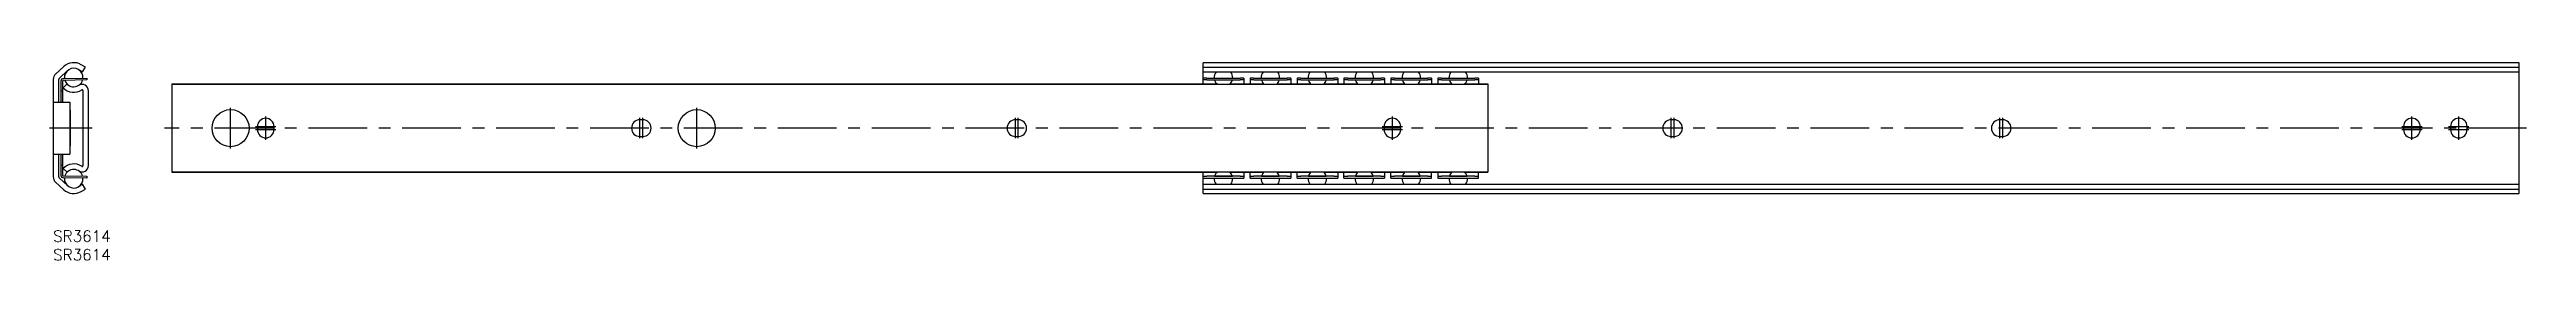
# Model space of a CAD drawing. Extents: x -1 to 669, y -8 to 45.
import ezdxf

# ---------------------------------------------------------------- set-up
doc = ezdxf.new("R2010")
doc.units = 0
doc.header["$LTSCALE"] = 0.5
doc.linetypes.add('CENTER', pattern=[50.8, 31.75, -6.35, 6.35, -6.35])
for name, color, linetype in [('MSM_CENTER', 1, 'CENTER'), ('MSM_CONTINUOUS', 7, 'CONTINUOUS'), ('MSM_PART_NUMBER', 7, 'CONTINUOUS')]:
    doc.layers.add(name, color=color, linetype=linetype)
doc.styles.get("Standard").update_dxf_attribs({"font": 'txt.shx', "height": 3, "bigfont": 'bigfont.shx'})

# ---------------------------------------------------------------- blocks, each defined once
blk = doc.blocks.new('*U12')
at = {"layer": 'MSM_PART_NUMBER'}
blk.add_text('SR3614', height=3, dxfattribs=at).set_placement((0, -3))
blk = doc.blocks.new('*U13')
at = {"layer": 'MSM_PART_NUMBER'}
blk.add_text('SR3614', height=3, dxfattribs=at).set_placement((0, -8))

msp = doc.modelspace()

# ---------------------------------------------------------------- linework, layer by layer
at = {"layer": 'MSM_CENTER'}
for p, q in [((10.5, 27.65), (-1, 27.65)), ((669.09, 27.65), (30.09, 27.65)), ((47.99, 22.15), (47.99, 33.15)), ((54.74, 28.05), (60.24, 28.05)), ((54.74, 27.25), (60.24, 27.25)), ((57.49, 24.5), (57.49, 30.8)), ((158.69, 24.9), (158.69, 30.4)), ((159.49, 24.9), (159.49, 30.4)), ((174.09, 22.15), (174.09, 33.15)), ((260.29, 24.9), (260.29, 30.4)), ((261.09, 24.9), (261.09, 30.4)), ((359.54, 28.05), (365.04, 28.05)), ((359.54, 27.25), (365.04, 27.25)), ((362.29, 24.5), (362.29, 30.8)), ((437.69, 24.9), (437.69, 30.4)), ((438.49, 24.9), (438.49, 30.4)), ((526.59, 24.9), (526.59, 30.4)), ((527.39, 24.9), (527.39, 30.4)), ((635.34, 28.05), (640.84, 28.05)), ((635.34, 27.25), (640.84, 27.25)), ((638.09, 24.5), (638.09, 30.8)), ((648.04, 28.05), (653.54, 28.05)), ((648.04, 27.25), (653.54, 27.25)), ((650.79, 24.5), (650.79, 30.8))]:
    msp.add_line(p, q, dxfattribs=at)
at = {"layer": 'MSM_CONTINUOUS'}
for p, q in [((0, 40.77), (0, 14.53)), ((2.85, 44.25), (0.65, 42.24)), ((1.5, 34.65), (1.5, 40.77)), ((1.66, 41.14), (3.86, 43.15)), ((2.05, 40.34), (2.05, 34.65)), ((2.55, 40.34), (2.55, 34.65)), ((2.74, 41.04), (9.05, 41.15)), ((9.05, 40.65), (2.75, 40.54)), ((6.8, 43.46), (7.95, 42.8)), ((8.7, 44.1), (7.55, 44.76)), ((7.95, 42.8), (8.7, 44.1)), ((9.05, 41.15), (9.05, 40.65)), ((667.09, 45.3), (311.09, 45.3)), ((311.09, 39.56), (311.09, 45.3)), ((311.09, 44.1), (667.09, 44.1)), ((311.09, 42.8), (667.09, 42.8)), ((312.09, 41.15), (321.09, 41.15)), ((312.09, 40.65), (321.09, 40.65)), ((322.09, 41.13), (322.09, 39.56)), ((323.79, 41.13), (323.79, 39.56)), ((324.79, 41.15), (333.79, 41.15)), ((324.79, 40.65), (333.79, 40.65)), ((334.79, 41.13), (334.79, 39.56)), ((336.49, 41.13), (336.49, 39.56)), ((337.49, 41.15), (346.49, 41.15)), ((337.49, 40.65), (346.49, 40.65)), ((347.49, 41.13), (347.49, 39.56)), ((349.19, 41.13), (349.19, 39.56)), ((350.19, 41.15), (359.19, 41.15)), ((350.19, 40.65), (359.19, 40.65)), ((360.19, 41.13), (360.19, 39.56)), ((361.89, 41.13), (361.89, 39.56)), ((362.89, 41.15), (371.89, 41.15)), ((362.89, 40.65), (371.89, 40.65)), ((372.89, 41.13), (372.89, 39.56)), ((374.59, 41.13), (374.59, 39.56)), ((375.59, 41.15), (384.59, 41.15)), ((375.59, 40.65), (384.59, 40.65)), ((385.59, 41.13), (385.59, 39.56)), ((667.09, 10), (667.09, 45.3)), ((0, 34.65), (4.5, 34.65)), ((2.55, 37.65), (2.05, 37.65)), ((3.75, 39.56), (2.67, 38.52)), ((4.5, 34.65), (4.5, 20.65)), ((8.05, 37.79), (8.05, 17.51)), ((9.5, 17.55), (9.5, 37.75)), ((32.09, 39.56), (314.79, 39.56)), ((32.09, 39.56), (32.09, 15.74)), ((388.09, 39.45), (32.09, 39.45)), ((318.39, 39.56), (327.49, 39.56)), ((331.09, 39.56), (340.19, 39.56)), ((343.79, 39.56), (352.89, 39.56)), ((356.49, 39.56), (365.59, 39.56)), ((369.19, 39.56), (378.29, 39.56)), ((381.89, 39.56), (388.09, 39.56)), ((388.09, 39.56), (388.09, 15.74)), ((4.55, 32.45), (4.55, 22.85)), ((55.24, 28.05), (55.24, 27.25)), ((59.74, 27.25), (59.74, 28.05)), ((159.49, 29.9), (158.69, 29.9)), ((261.09, 29.9), (260.29, 29.9)), ((360.04, 28.05), (360.04, 27.25)), ((364.54, 27.25), (364.54, 28.05)), ((438.49, 29.9), (437.69, 29.9)), ((527.39, 29.9), (526.59, 29.9)), ((635.84, 28.05), (635.84, 27.25)), ((640.34, 27.25), (640.34, 28.05)), ((648.54, 28.05), (648.54, 27.25)), ((653.04, 27.25), (653.04, 28.05)), ((0, 20.65), (4.5, 20.65)), ((1.5, 14.53), (1.5, 20.65)), ((2.05, 20.65), (2.05, 14.96)), ((2.55, 20.65), (2.55, 14.96)), ((158.69, 25.4), (159.49, 25.4)), ((260.29, 25.4), (261.09, 25.4)), ((437.69, 25.4), (438.49, 25.4)), ((526.59, 25.4), (527.39, 25.4)), ((3.86, 12.15), (1.66, 14.16)), ((2.55, 17.65), (2.05, 17.65)), ((2.67, 16.78), (3.75, 15.74)), ((9.05, 14.15), (2.74, 14.26)), ((2.75, 14.76), (9.05, 14.65)), ((9.05, 14.65), (9.05, 14.15)), ((32.09, 15.85), (388.09, 15.85)), ((32.09, 15.74), (314.79, 15.74)), ((311.09, 10), (311.09, 15.74)), ((321.09, 14.65), (312.09, 14.65)), ((312.09, 14.15), (321.09, 14.15)), ((318.39, 15.74), (327.49, 15.74)), ((322.09, 15.74), (322.09, 14.17)), ((323.79, 14.17), (323.79, 15.74)), ((333.79, 14.65), (324.79, 14.65)), ((324.79, 14.15), (333.79, 14.15)), ((331.09, 15.74), (340.19, 15.74)), ((334.79, 15.74), (334.79, 14.17)), ((336.49, 14.17), (336.49, 15.74)), ((346.49, 14.65), (337.49, 14.65)), ((337.49, 14.15), (346.49, 14.15)), ((343.79, 15.74), (352.89, 15.74)), ((347.49, 15.74), (347.49, 14.17)), ((349.19, 14.17), (349.19, 15.74)), ((359.19, 14.65), (350.19, 14.65)), ((350.19, 14.15), (359.19, 14.15)), ((356.49, 15.74), (365.59, 15.74)), ((360.19, 15.74), (360.19, 14.17)), ((361.89, 14.17), (361.89, 15.74)), ((371.89, 14.65), (362.89, 14.65)), ((362.89, 14.15), (371.89, 14.15)), ((369.19, 15.74), (378.29, 15.74)), ((372.89, 14.17), (372.89, 15.74)), ((374.59, 15.74), (374.59, 14.17)), ((384.59, 14.65), (375.59, 14.65)), ((375.59, 14.15), (384.59, 14.15)), ((381.89, 15.74), (388.09, 15.74)), ((385.59, 14.17), (385.59, 15.74)), ((0.65, 13.06), (2.85, 11.05)), ((7.95, 12.5), (6.8, 11.84)), ((7.55, 10.54), (8.7, 11.2)), ((8.7, 11.2), (7.95, 12.5)), ((311.09, 12.5), (667.09, 12.5)), ((311.09, 11.2), (667.09, 11.2)), ((311.09, 10), (667.09, 10))]:
    msp.add_line(p, q, dxfattribs=at)
for centre in [(47.99, 27.65), (174.09, 27.65)]:
    msp.add_circle(centre, 5, dxfattribs=at)
for centre, radius, start, end in [((2, 40.77), 2, 132.38758, 180), ((2, 40.77), 0.5, 132.38758, 180), ((2.75, 40.34), 0.7, 91, 180), ((2.75, 40.34), 0.2, 91, 180), ((5.55, 41.3), 4, 59.99444, 132.38758), ((5.55, 41.3), 2.5, 356.15708, 185.84291), ((5.55, 41.3), 2.5, 197.52444, 344.47558), ((311.11, 41.09), 0.0475, 93.34532, 110.11099), ((311.11, 40.59), 0.0475, 93.34532, 110.11099), ((311.97, 16.22), 24.93, 89.71674, 91.98396), ((311.97, 15.72), 24.93, 89.71674, 91.98396), ((316.59, 41.3), 2.5, 143.10045, 183.43981), ((316.59, -27.7), 68.33, 87.98992, 92.01008), ((316.59, 41.3), 2.5, 196.52702, 227.61152), ((316.59, 41.3), 2.5, 312.38848, 343.47298), ((316.59, 41.3), 2.5, 356.56019, 36.89955), ((321.21, 16.22), 24.93, 88.01604, 90.28326), ((321.21, 15.72), 24.93, 88.01604, 90.28326), ((322.07, 41.09), 0.0475, 69.88901, 86.65468), ((322.07, 40.59), 0.0475, 69.88901, 86.65468), ((323.81, 41.09), 0.0475, 93.34532, 110.11099), ((323.81, 40.59), 0.0475, 93.34532, 110.11099), ((324.67, 16.22), 24.93, 89.71674, 91.98396), ((324.67, 15.72), 24.93, 89.71674, 91.98396), ((329.29, 41.3), 2.5, 143.10045, 183.43981), ((329.29, -27.7), 68.33, 87.98992, 92.01008), ((329.29, 41.3), 2.5, 196.52702, 227.61152), ((329.29, 41.3), 2.5, 312.38848, 343.47298), ((329.29, 41.3), 2.5, 356.56019, 36.89955), ((333.91, 16.22), 24.93, 88.01604, 90.28326), ((333.91, 15.72), 24.93, 88.01604, 90.28326), ((334.77, 41.09), 0.0475, 69.88901, 86.65468), ((334.77, 40.59), 0.0475, 69.88901, 86.65468), ((336.51, 41.09), 0.0475, 93.34532, 110.11099), ((336.51, 40.59), 0.0475, 93.34532, 110.11099), ((337.37, 16.22), 24.93, 89.71674, 91.98396), ((337.37, 15.72), 24.93, 89.71674, 91.98396), ((341.99, 41.3), 2.5, 143.10045, 183.43981), ((341.99, -27.7), 68.33, 87.98992, 92.01008), ((341.99, 41.3), 2.5, 196.52702, 227.61152), ((341.99, 41.3), 2.5, 312.38848, 343.47298), ((341.99, 41.3), 2.5, 356.56019, 36.89955), ((346.61, 16.22), 24.93, 88.01604, 90.28326), ((346.61, 15.72), 24.93, 88.01604, 90.28326), ((347.47, 41.09), 0.0475, 69.88901, 86.65468), ((347.47, 40.59), 0.0475, 69.88901, 86.65468), ((349.21, 41.09), 0.0475, 93.34532, 110.11099), ((349.21, 40.59), 0.0475, 93.34532, 110.11099), ((350.07, 16.22), 24.93, 89.71674, 91.98396), ((350.07, 15.72), 24.93, 89.71674, 91.98396), ((354.69, 41.3), 2.5, 143.10045, 183.43981), ((354.69, -27.7), 68.33, 87.98992, 92.01008), ((354.69, 41.3), 2.5, 196.52702, 227.61152), ((354.69, 41.3), 2.5, 312.38848, 343.47298), ((354.69, 41.3), 2.5, 356.56019, 36.89955), ((359.31, 16.22), 24.93, 88.01604, 90.28326), ((359.31, 15.72), 24.93, 88.01604, 90.28326), ((360.17, 41.09), 0.0475, 69.88901, 86.65468), ((360.17, 40.59), 0.0475, 69.88901, 86.65468), ((361.91, 41.09), 0.0475, 93.34532, 110.11099), ((361.91, 40.59), 0.0475, 93.34532, 110.11099), ((362.77, 16.22), 24.93, 89.71674, 91.98396), ((362.77, 15.72), 24.93, 89.71674, 91.98396), ((367.39, 41.3), 2.5, 143.10045, 183.43981), ((367.39, -27.7), 68.33, 87.98992, 92.01008), ((367.39, 41.3), 2.5, 196.52702, 227.61152), ((367.39, 41.3), 2.5, 312.38848, 343.47298), ((367.39, 41.3), 2.5, 356.56019, 36.89955), ((372.01, 16.22), 24.93, 88.01604, 90.28326), ((372.01, 15.72), 24.93, 88.01604, 90.28326), ((372.87, 41.09), 0.0475, 69.88901, 86.65468), ((372.87, 40.59), 0.0475, 69.88901, 86.65468), ((374.61, 41.09), 0.0475, 93.34532, 110.11099), ((374.61, 40.59), 0.0475, 93.34532, 110.11099), ((375.47, 16.22), 24.93, 89.71674, 91.98396), ((375.47, 15.72), 24.93, 89.71674, 91.98396), ((380.09, 41.3), 2.5, 143.10045, 183.43981), ((380.09, -27.7), 68.33, 87.98992, 92.01008), ((380.09, 41.3), 2.5, 196.52702, 227.61152), ((380.09, 41.3), 2.5, 312.38848, 343.47298), ((380.09, 41.3), 2.5, 356.56019, 36.89955), ((384.71, 16.22), 24.93, 88.01604, 90.28326), ((384.71, 15.72), 24.93, 88.01604, 90.28326), ((385.57, 41.09), 0.0475, 69.88901, 86.65468), ((385.57, 40.59), 0.0475, 69.88901, 86.65468), ((5.55, 41.3), 4, 223.95, 303.20382), ((7.8, 37.75), 1.7, 0, 122.39237), ((7.85, 37.79), 0.2, 0, 123.20382), ((3.85, 32.45), 0.7, 360, 21.78679), ((57.49, 28.05), 2.25, 0, 180), ((57.49, 27.25), 2.25, 180, 0), ((158.69, 27.65), 2.25, 90, 270), ((159.49, 27.65), 2.25, 270, 90), ((260.29, 27.65), 2.25, 90, 270), ((261.09, 27.65), 2.25, 270, 90), ((362.29, 28.05), 2.25, 0, 180), ((362.29, 27.25), 2.25, 180, 0), ((437.69, 27.65), 2.25, 90, 270), ((438.49, 27.65), 2.25, 270, 90), ((526.59, 27.65), 2.25, 90, 270), ((527.39, 27.65), 2.25, 270, 90), ((638.09, 28.05), 2.25, 0, 180), ((638.09, 27.25), 2.25, 180, 0), ((650.79, 28.05), 2.25, 0, 180), ((650.79, 27.25), 2.25, 180, 0), ((3.85, 22.85), 0.7, 338.21321, 0), ((2, 14.53), 2, 180, 227.61242), ((2, 14.53), 0.5, 180, 227.61242), ((2.75, 14.96), 0.7, 180, 269), ((2.75, 14.96), 0.2, 180, 269), ((5.55, 14), 4, 56.79618, 136.05), ((5.55, 14), 2.5, 174.15708, 3.84292), ((5.55, 14), 2.5, 15.52444, 162.47559), ((7.8, 17.55), 1.7, 237.60763, 360), ((7.85, 17.51), 0.2, 236.79618, 360), ((311.11, 14.71), 0.0475, 249.88901, 266.65468), ((311.11, 14.21), 0.0475, 249.88901, 266.65468), ((311.97, 39.58), 24.93, 268.01604, 270.28326), ((311.97, 39.08), 24.93, 268.01604, 270.28326), ((316.59, 14), 2.5, 176.56019, 216.89955), ((316.59, 14), 2.5, 132.38848, 163.47298), ((316.59, 83.05), 68.38, 267.99131, 272.00869), ((316.59, 14), 2.5, 16.52702, 47.61152), ((316.59, 14), 2.5, 323.10045, 3.43981), ((321.21, 39.58), 24.93, 269.71674, 271.98396), ((321.21, 39.08), 24.93, 269.71674, 271.98396), ((322.07, 14.71), 0.0475, 273.34532, 290.11099), ((322.07, 14.21), 0.0475, 273.34532, 290.11099), ((323.81, 14.71), 0.0475, 249.88901, 266.65468), ((323.81, 14.21), 0.0475, 249.88901, 266.65468), ((324.67, 39.58), 24.93, 268.01604, 270.28326), ((324.67, 39.08), 24.93, 268.01604, 270.28326), ((329.29, 14), 2.5, 176.56019, 216.89955), ((329.29, 14), 2.5, 132.38848, 163.47298), ((329.29, 83.05), 68.38, 267.99131, 272.00869), ((329.29, 14), 2.5, 16.52702, 47.61152), ((329.29, 14), 2.5, 323.10045, 3.43981), ((333.91, 39.58), 24.93, 269.71674, 271.98396), ((333.91, 39.08), 24.93, 269.71674, 271.98396), ((334.77, 14.71), 0.0475, 273.34532, 290.11099), ((334.77, 14.21), 0.0475, 273.34532, 290.11099), ((336.51, 14.71), 0.0475, 249.88901, 266.65468), ((336.51, 14.21), 0.0475, 249.88901, 266.65468), ((337.37, 39.58), 24.93, 268.01604, 270.28326), ((337.37, 39.08), 24.93, 268.01604, 270.28326), ((341.99, 14), 2.5, 176.56019, 216.89955), ((341.99, 14), 2.5, 132.38848, 163.47298), ((341.99, 83.05), 68.38, 267.99131, 272.00869), ((341.99, 14), 2.5, 16.52702, 47.61152), ((341.99, 14), 2.5, 323.10045, 3.43981), ((346.61, 39.58), 24.93, 269.71674, 271.98396), ((346.61, 39.08), 24.93, 269.71674, 271.98396), ((347.47, 14.71), 0.0475, 273.34532, 290.11099), ((347.47, 14.21), 0.0475, 273.34532, 290.11099), ((349.21, 14.71), 0.0475, 249.88901, 266.65468), ((349.21, 14.21), 0.0475, 249.88901, 266.65468), ((350.07, 39.58), 24.93, 268.01604, 270.28326), ((350.07, 39.08), 24.93, 268.01604, 270.28326), ((354.69, 14), 2.5, 176.56019, 216.89955), ((354.69, 14), 2.5, 132.38848, 163.47298), ((354.69, 83.05), 68.38, 267.99131, 272.00869), ((354.69, 14), 2.5, 16.52702, 47.61152), ((354.69, 14), 2.5, 323.10045, 3.43981), ((359.31, 39.58), 24.93, 269.71674, 271.98396), ((359.31, 39.08), 24.93, 269.71674, 271.98396), ((360.17, 14.71), 0.0475, 273.34532, 290.11099), ((360.17, 14.21), 0.0475, 273.34532, 290.11099), ((361.91, 14.71), 0.0475, 249.88901, 266.65468), ((361.91, 14.21), 0.0475, 249.88901, 266.65468), ((362.77, 39.58), 24.93, 268.01604, 270.28326), ((362.77, 39.08), 24.93, 268.01604, 270.28326), ((367.39, 14), 2.5, 176.56019, 216.89955), ((367.39, 14), 2.5, 132.38848, 163.47298), ((367.39, 83.05), 68.38, 267.99131, 272.00869), ((367.39, 14), 2.5, 16.52702, 47.61152), ((367.39, 14), 2.5, 323.10045, 3.43981), ((372.01, 39.58), 24.93, 269.71674, 271.98396), ((372.01, 39.08), 24.93, 269.71674, 271.98396), ((372.87, 14.71), 0.0475, 273.34532, 290.11099), ((372.87, 14.21), 0.0475, 273.34532, 290.11099), ((374.61, 14.71), 0.0475, 249.88901, 266.65468), ((374.61, 14.21), 0.0475, 249.88901, 266.65468), ((375.47, 39.58), 24.93, 268.01604, 270.28326), ((375.47, 39.08), 24.93, 268.01604, 270.28326), ((380.09, 14), 2.5, 176.56019, 216.89955), ((380.09, 14), 2.5, 132.38848, 163.47298), ((380.09, 83.05), 68.38, 267.99131, 272.00869), ((380.09, 14), 2.5, 16.52702, 47.61152), ((380.09, 14), 2.5, 323.10045, 3.43981), ((384.71, 39.58), 24.93, 269.71674, 271.98396), ((384.71, 39.08), 24.93, 269.71674, 271.98396), ((385.57, 14.71), 0.0475, 273.34532, 290.11099), ((385.57, 14.21), 0.0475, 273.34532, 290.11099), ((5.55, 14), 4, 227.61242, 300.00556)]:
    msp.add_arc(centre, radius, start, end, dxfattribs=at)

# ---------------------------------------------------------------- block references
for name in ['*U12', '*U13']:
    msp.add_blockref(name, (0, 0), dxfattribs=at)

doc.saveas('drawing.dxf')
